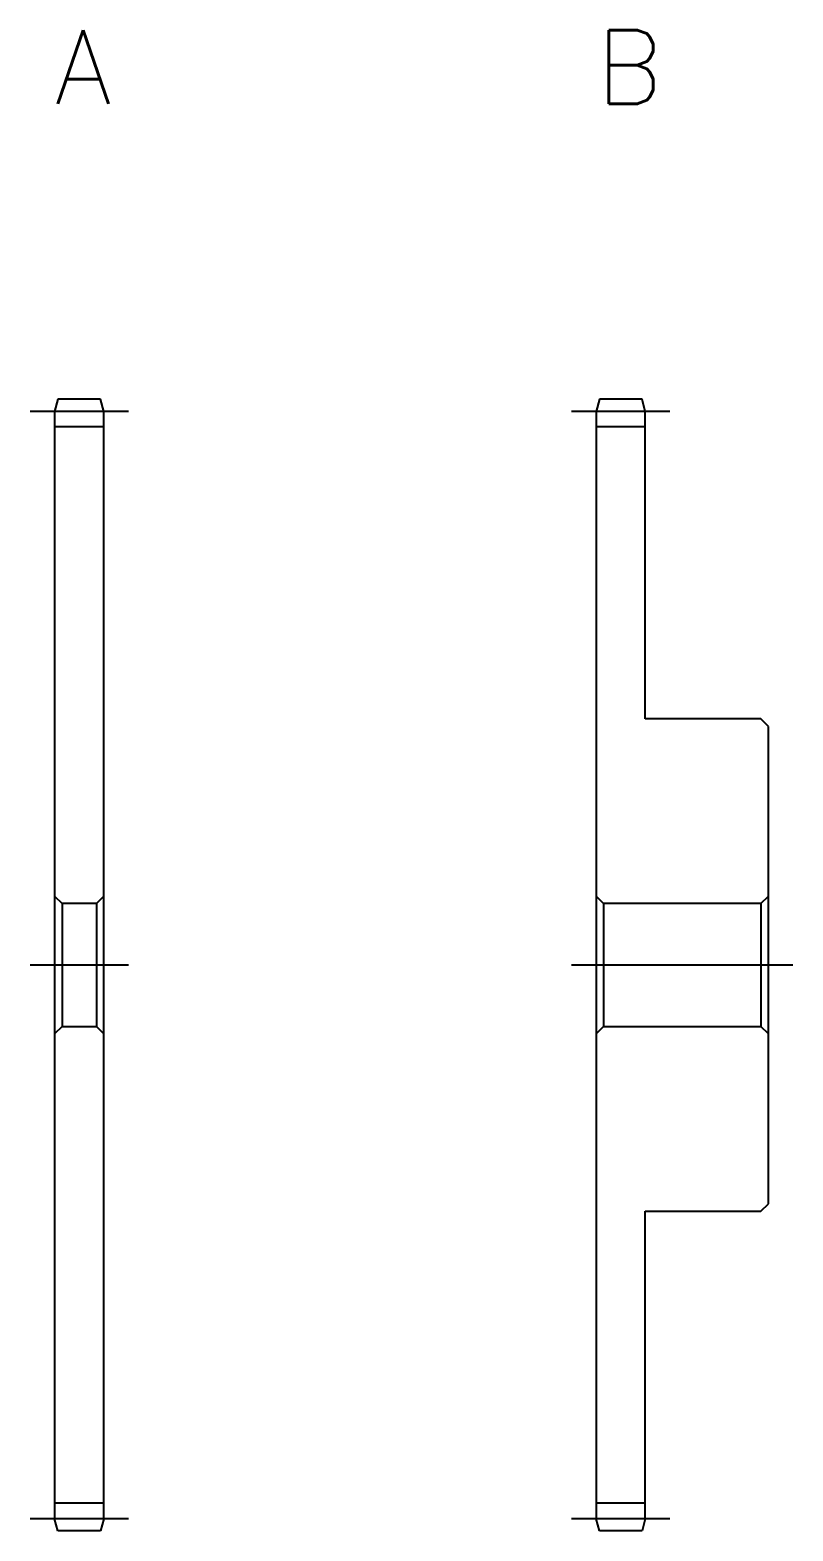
# Model space of a CAD drawing. Extents: x -1 to 96, y -13 to 71.
# Drawn here: x 65 to 96, y 10 to 71 of the extents above; entities that cross this region are included whole.
import ezdxf

# ---------------------------------------------------------------- set-up
doc = ezdxf.new("R2010")
doc.units = 0
doc.header["$LTSCALE"] = 0.5
doc.linetypes.add('CENTER', pattern=[50.8, 31.75, -6.35, 6.35, -6.35])
for name, color, linetype in [('MSM_CENTER', 1, 'CENTER'), ('MSM_CONTINUOUS', 7, 'CONTINUOUS'), ('MSM_PART_NUMBER', 7, 'CONTINUOUS')]:
    doc.layers.add(name, color=color, linetype=linetype)
doc.styles.get("Standard").update_dxf_attribs({"font": 'txt.shx', "height": 3, "bigfont": 'bigfont.shx'})

# ---------------------------------------------------------------- blocks, each defined once
blk = doc.blocks.new('*U5')
at = {"layer": 'MSM_PART_NUMBER'}
blk.add_text('A', height=3, dxfattribs=at).set_placement((66, 68))
blk = doc.blocks.new('*U6')
at = {"layer": 'MSM_PART_NUMBER'}
blk.add_text('B', height=3, dxfattribs=at).set_placement((88, 68))

msp = doc.modelspace()

# ---------------------------------------------------------------- linework, layer by layer
at = {"layer": 'MSM_CENTER'}
for p, q in [((69, 55.5), (65, 55.5)), ((91, 55.5), (87, 55.5)), ((69, 33), (65, 33)), ((96, 33), (87, 33)), ((69, 10.5), (65, 10.5)), ((91, 10.5), (87, 10.5))]:
    msp.add_line(p, q, dxfattribs=at)
at = {"layer": 'MSM_CONTINUOUS'}
for p, q in [((66.134, 56), (66, 55.5)), ((67.866, 56), (66.134, 56)), ((68, 55.5), (67.866, 56)), ((88.134, 56), (88, 55.5)), ((89.866, 56), (88.134, 56)), ((90, 55.5), (89.866, 56)), ((66, 55.5), (66, 10.5)), ((68, 10.5), (68, 55.5)), ((88, 55.5), (88, 10.5)), ((90, 43), (90, 55.5)), ((68, 54.875), (66, 54.875)), ((90, 54.875), (88, 54.875)), ((94.7, 43), (90, 43)), ((95, 42.7), (94.7, 43)), ((95, 23.3), (95, 42.7)), ((66, 35.8), (66.3, 35.5)), ((66.3, 35.5), (66.3, 30.5)), ((67.7, 35.5), (66.3, 35.5)), ((67.7, 35.5), (68, 35.8)), ((67.7, 35.5), (67.7, 30.5)), ((88, 35.8), (88.3, 35.5)), ((88.3, 35.5), (88.3, 30.5)), ((94.7, 35.5), (88.3, 35.5)), ((94.7, 35.5), (95, 35.8)), ((94.7, 35.5), (94.7, 30.5)), ((66.3, 30.5), (66, 30.2)), ((66.3, 30.5), (67.7, 30.5)), ((68, 30.2), (67.7, 30.5)), ((88.3, 30.5), (88, 30.2)), ((88.3, 30.5), (94.7, 30.5)), ((95, 30.2), (94.7, 30.5)), ((94.7, 23), (95, 23.3)), ((90, 10.5), (90, 23)), ((90, 23), (94.7, 23)), ((68, 11.125), (66, 11.125)), ((90, 11.125), (88, 11.125)), ((66.134, 10), (66, 10.5)), ((68, 10.5), (67.866, 10)), ((88.134, 10), (88, 10.5)), ((90, 10.5), (89.866, 10)), ((67.866, 10), (66.134, 10)), ((89.866, 10), (88.134, 10))]:
    msp.add_line(p, q, dxfattribs=at)

# ---------------------------------------------------------------- block references
for name in ['*U5', '*U6']:
    msp.add_blockref(name, (0, 0), dxfattribs=at)

doc.saveas('drawing.dxf')
